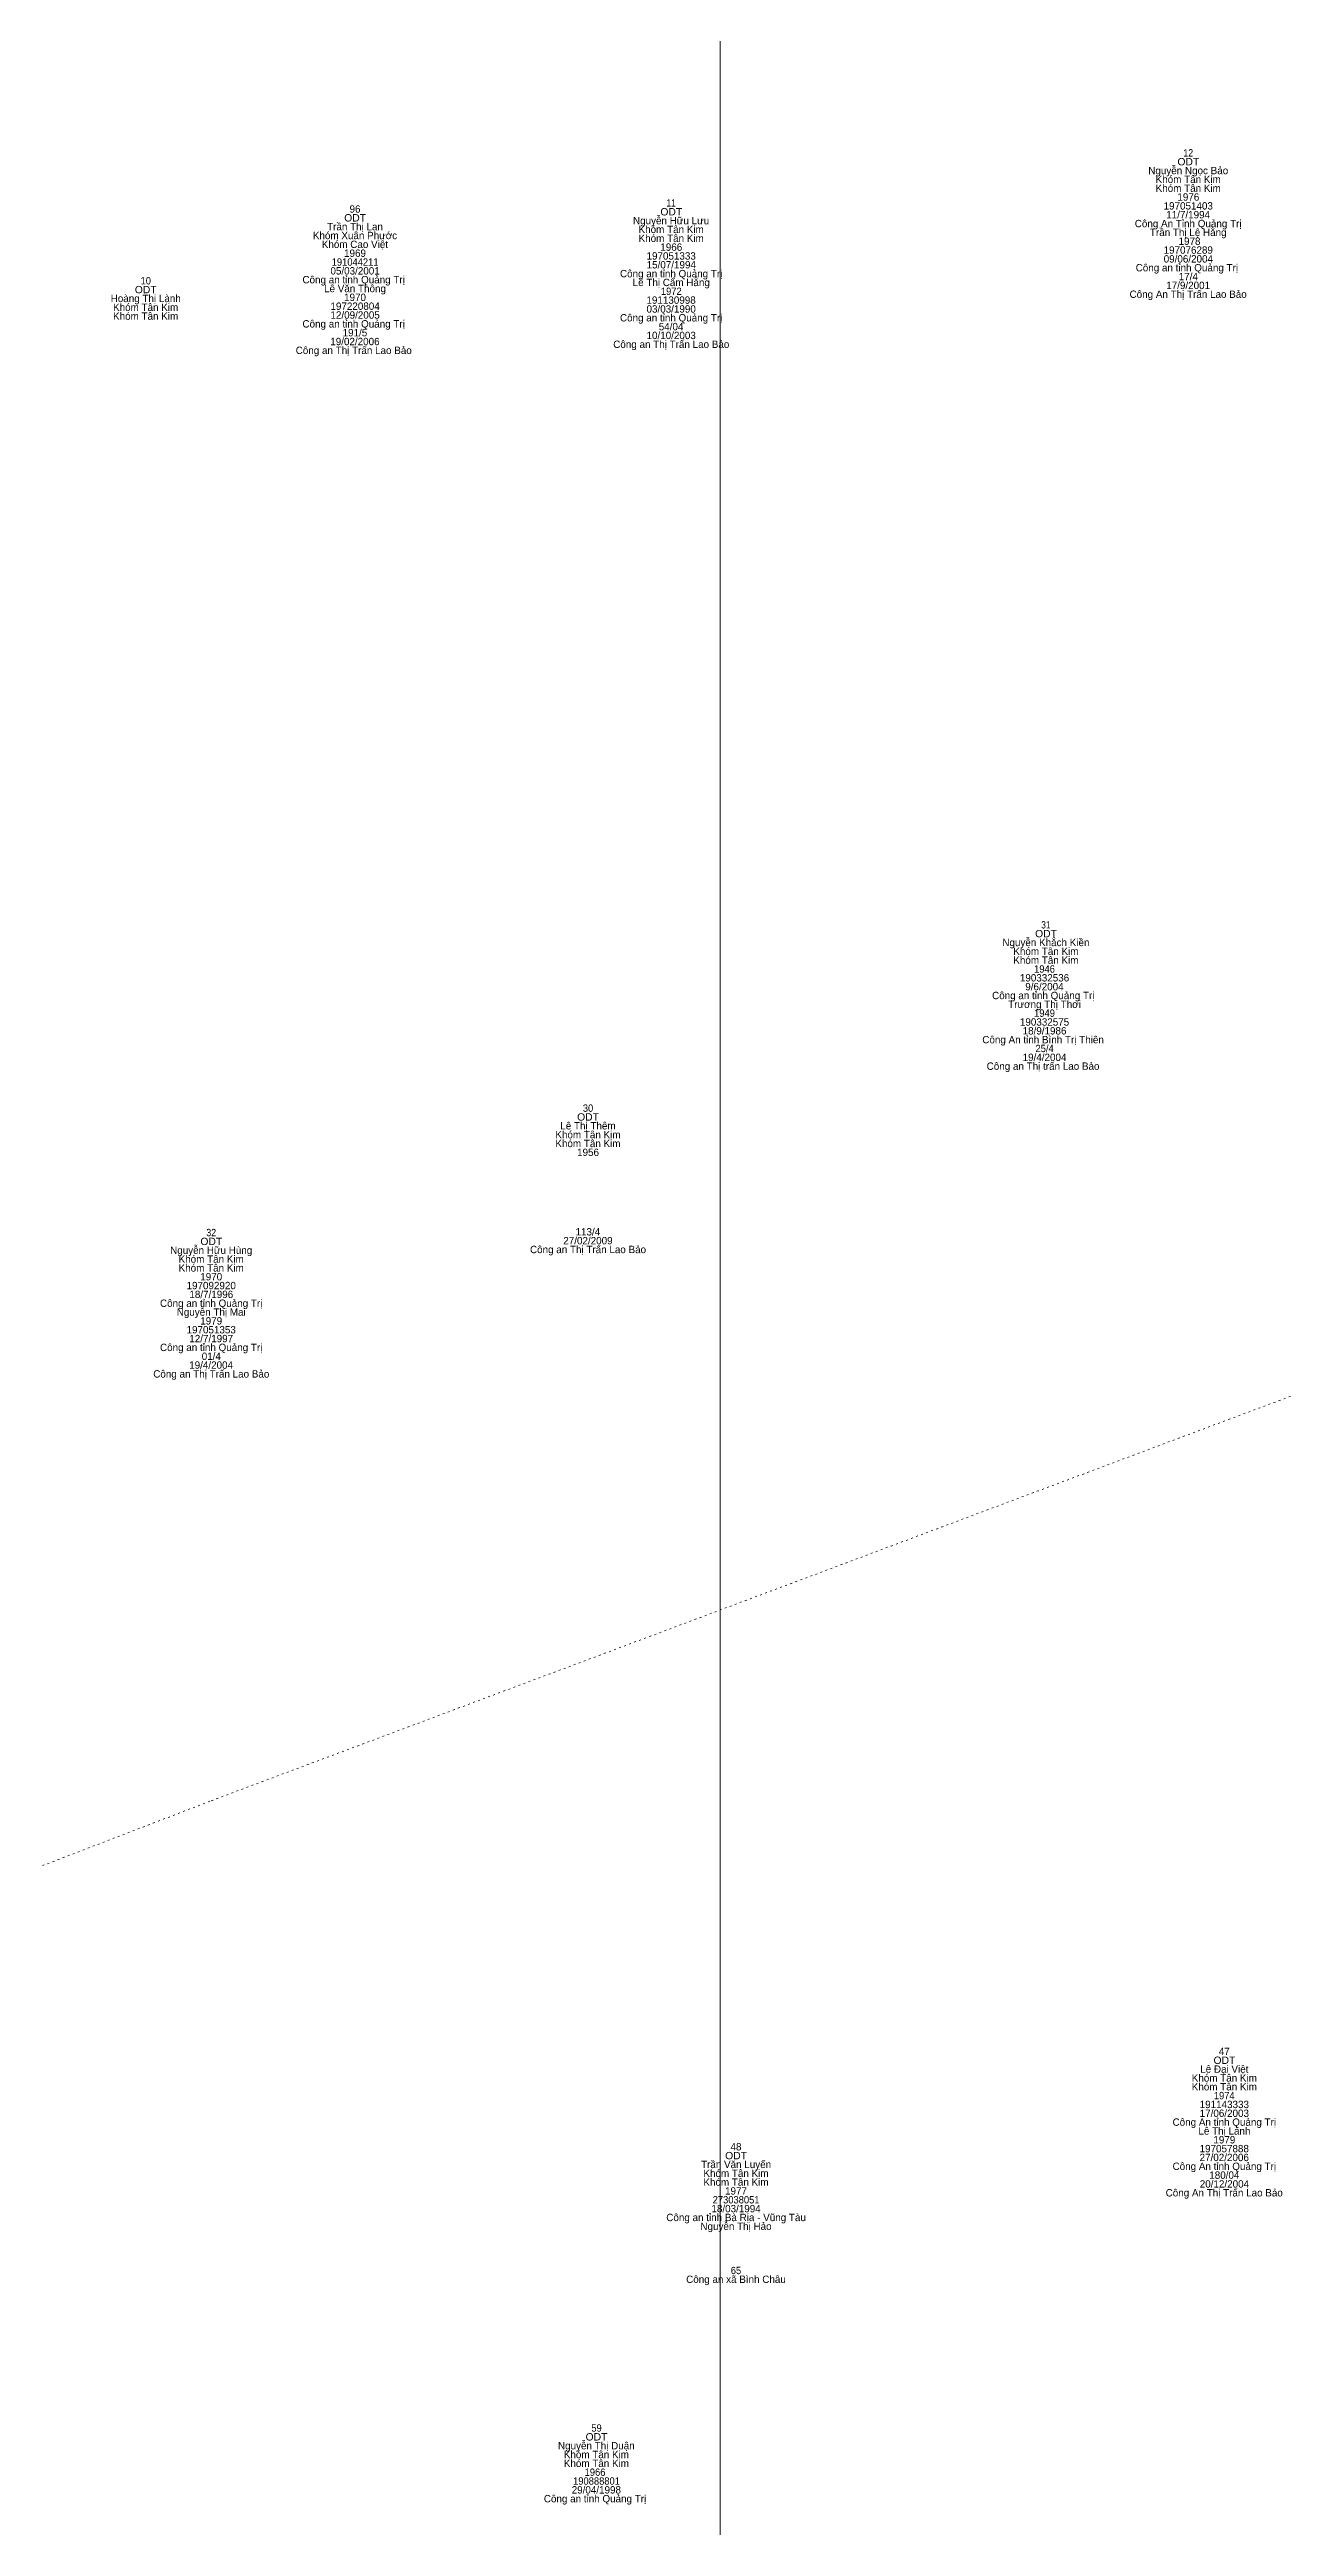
# Model space of a CAD drawing. Header units: metres. Extents: x 536499 to 537083, y 1836589 to 1837168.
# Drawn here: x 536900.9 to 536968.3, y 1836860.2 to 1836994.8 of the extents above; entities that cross this region are included whole.
import ezdxf
from ezdxf.enums import TextEntityAlignment as Align

# ---------------------------------------------------------------- set-up
doc = ezdxf.new("R2010")
doc.units = ezdxf.units.M
doc.header["$LTSCALE"] = 0.16
doc.linetypes.add('DOTTED', pattern=[1.5, 0.3, -1.2])
for name, color, linetype, lineweight in [('1', 7, 'DOTTED', 13), ('5', 7, 'Continuous', 13), ('59', 7, 'DOTTED', 13)]:
    doc.layers.add(name, color=color, linetype=linetype, lineweight=lineweight)

msp = doc.modelspace()

# ---------------------------------------------------------------- linework, layer by layer
at = {"layer": '5'}
msp.add_lwpolyline([(536577.34, 1837167.88), (536937.34, 1837167.88), (536937.34, 1836600.84), (536577.34, 1836600.84)], close=True, dxfattribs=at)
at = {"layer": '59'}
for p, q in [((536968.31, 1836921.62), (536909.65, 1836899.63)), ((536909.63, 1836899.62), (536848.36, 1836876.06))]:
    msp.add_line(p, q, dxfattribs=at)

# ---------------------------------------------------------------- texts
at = {"layer": '1'}
for s, width, p in [('12', 0.9, (536962.76, 1836988.98)), ('ODT', 1.05, (536962.765, 1836988.5)), ('11', 0.85, (536934.68, 1836986.26)), ('ODT', 1.05, (536917.515, 1836985.45)), ('ODT', 1.05, (536934.685, 1836985.78)), ('10', 0.95, (536906.145, 1836982.03)), ('191044211', 0.95, (536917.515, 1836983.05)), ('ODT', 1.05, (536906.145, 1836981.55)), ('1972', 0.95, (536934.685, 1836981.46)), ('31', 0.85, (536955.03, 1836947.04)), ('ODT', 1.05, (536955.035, 1836946.56)), ('1946 ', 0.95, (536955.025, 1836944.64)), ('1949 ', 0.95, (536955.025, 1836942.24)), ('25/4 ', 0.95, (536955.03, 1836940.32)), ('ODT', 1.05, (536930.165, 1836936.6)), ('30', 0.95, (536930.165, 1836937.08)), ('ODT', 1.05, (536909.705, 1836929.84)), ('32', 0.9, (536909.7, 1836930.32)), ('ODT', 1.05, (536964.725, 1836885.35)), ('1974', 0.95, (536964.715, 1836883.43)), ('ODT', 1.05, (536938.205, 1836880.17)), ('273038051', 0.95, (536938.205, 1836877.77)), ('65', 0.95, (536938.2, 1836873.93)), ('ODT', 1.05, (536930.625, 1836864.89)), ('59', 0.95, (536930.625, 1836865.37)), ('190888801', 0.95, (536930.625, 1836862.49)), ('1966 ', 0.95, (536930.615, 1836862.97))]:
    msp.add_text(s, height=0.4, dxfattribs=dict(at, width=width)).set_placement(p, align=Align.CENTER)
for s, p in [('Nguyễn Ngọc Bảo', (536962.76, 1836988.02)), ('Khóm Tân Kim', (536962.76, 1836987.54)), ('Khóm Tân Kim', (536962.76, 1836987.06)), ('197051403', (536962.76, 1836986.1)), ('1976', (536962.765, 1836986.58)), ('Trần Thị Lan', (536917.51, 1836984.97)), ('96', (536917.51, 1836985.93)), ('Nguyễn Hữu Lưu', (536934.675, 1836985.3)), ('Khóm Tân Kim', (536934.68, 1836984.82)), ('Công An Tỉnh Quảng Trị', (536962.755, 1836985.14)), ('Trần Thị Lệ Hằng', (536962.76, 1836984.66)), ('11/7/1994', (536962.755, 1836985.62)), ('Khóm Xuân Phước', (536917.51, 1836984.49)), ('Khóm Cao Việt', (536917.505, 1836984.01)), ('1969', (536917.51, 1836983.53)), ('Khóm Tân Kim', (536934.68, 1836984.34)), ('197051333', (536934.68, 1836983.38)), ('1966', (536934.685, 1836983.86)), ('197076289', (536962.76, 1836983.7)), (' 1978', (536962.755, 1836984.18)), ('Công an tỉnh Quảng Trị ', (536917.51, 1836982.09)), ('05/03/2001', (536917.515, 1836982.57)), ('Công an tỉnh Quảng Trị', (536934.68, 1836982.42)), ('Lê Thị Cẩm Hằng', (536934.685, 1836981.94)), ('15/07/1994', (536934.685, 1836982.9)), ('Công an tỉnh Quảng Trị ', (536962.76, 1836982.74)), ('09/06/2004', (536962.765, 1836983.22)), ('17/4', (536962.765, 1836982.26)), ('Hoàng Thị Lành', (536906.145, 1836981.07)), ('Khóm Tân Kim', (536906.14, 1836980.59)), ('Lê Văn Thông', (536917.51, 1836981.61)), ('197220804', (536917.515, 1836980.65)), ('1970', (536917.51, 1836981.13)), ('191130998', (536934.675, 1836980.98)), ('Công An Thị Trấn Lao Bảo', (536962.755, 1836981.3)), ('17/9/2001', (536962.755, 1836981.78)), ('Khóm Tân Kim', (536906.14, 1836980.11)), ('Công an tỉnh Quảng Trị ', (536917.51, 1836979.69)), ('12/09/2005', (536917.515, 1836980.17)), ('Công an tỉnh Quảng Trị', (536934.68, 1836980.02)), ('03/03/1990', (536934.68, 1836980.5)), ('54/04', (536934.675, 1836979.54)), ('Công an Thị Trấn Lao Bảo ', (536917.515, 1836978.25)), ('19/02/2006', (536917.505, 1836978.73)), ('191/5', (536917.505, 1836979.21)), ('Công an Thị Trấn Lao Bảo', (536934.685, 1836978.58)), ('10/10/2003', (536934.68, 1836979.06)), ('Nguyễn Khắch Kiền', (536955.03, 1836946.08)), ('Khóm Tân Kim', (536955.03, 1836945.6)), ('Khóm Tân Kim', (536955.03, 1836945.12)), ('Công an tỉnh Quảng Trị  ', (536955.035, 1836943.2)), ('190332536 ', (536955.03, 1836944.16)), ('9/6/2004 ', (536955.025, 1836943.68)), ('Trương Thị Thơi ', (536955.03, 1836942.72)), ('190332575 ', (536955.03, 1836941.76)), ('Công An tỉnh Bình Trị Thiên  ', (536955.025, 1836940.8)), ('18/9/1986 ', (536955.03, 1836941.28)), ('Công an Thị trấn Lao Bảo  ', (536955.025, 1836939.36)), ('19/4/2004 ', (536955.03, 1836939.84)), ('Khóm Tân Kim', (536930.16, 1836935.64)), ('Khóm Tân Kim', (536930.16, 1836935.16)), ('Lê Thị Thêm', (536930.16, 1836936.12)), ('1956', (536930.165, 1836934.68)), ('27/02/2009', (536930.16, 1836929.88)), ('113/4', (536930.155, 1836930.36)), ('Nguyễn Hữu Hùng', (536909.7, 1836929.36)), ('Khóm Tân Kim', (536909.7, 1836928.88)), ('Khóm Tân Kim', (536909.7, 1836928.4)), ('Công an Thị Trấn Lao Bảo', (536930.165, 1836929.4)), ('197092920', (536909.7, 1836927.44)), ('18/7/1996', (536909.705, 1836926.96)), ('1970', (536909.7, 1836927.92)), ('Công an tỉnh Quảng Trị', (536909.7, 1836926.48)), ('Nguyễn Thị Mai', (536909.7, 1836926)), ('1979', (536909.7, 1836925.52)), ('Công an tỉnh Quảng Trị', (536909.7, 1836924.08)), ('197051353', (536909.7, 1836925.04)), ('12/7/1997', (536909.7, 1836924.56)), ('19/4/2004', (536909.695, 1836923.12)), ('01/4', (536909.705, 1836923.6)), ('Công an Thị Trấn Lao Bảo', (536909.705, 1836922.64)), ('47', (536964.715, 1836885.83)), ('Khóm Tân Kim', (536964.72, 1836884.39)), ('Khóm Tân Kim', (536964.72, 1836883.91)), ('Lê Đại Việt', (536964.72, 1836884.87)), ('191143333', (536964.72, 1836882.95)), ('17/06/2003', (536964.72, 1836882.47)), ('Công An tỉnh Quảng Trị', (536964.72, 1836881.99)), ('Lê Thị Lành', (536964.725, 1836881.51)), ('1979', (536964.72, 1836881.03)), ('Trần Văn Luyến', (536938.205, 1836879.69)), ('48', (536938.2, 1836880.65)), ('27/02/2006', (536964.715, 1836880.07)), ('197057888', (536964.715, 1836880.55)), ('Khóm Tân Kim', (536938.2, 1836879.21)), ('Khóm Tân Kim', (536938.2, 1836878.73)), ('Công An tỉnh Quảng Trị', (536964.72, 1836879.59)), ('20/12/2004', (536964.725, 1836878.63)), ('180/04', (536964.72, 1836879.11)), ('18/03/1994', (536938.205, 1836877.29)), ('1977', (536938.2, 1836878.25)), ('Công An Thị Trấn Lao Bảo', (536964.715, 1836878.15)), ('Công an tỉnh Bà Rịa - Vũng Tàu', (536938.205, 1836876.81)), ('Nguyễn Thị Hảo', (536938.2, 1836876.33)), ('Công an xã Bình Châu', (536938.2, 1836873.45)), ('Nguyễn Thị Duận', (536930.615, 1836864.41)), ('Khóm Tân Kim', (536930.62, 1836863.93)), ('Khóm Tân Kim', (536930.62, 1836863.45)), ('Công an tỉnh Quảng Trị ', (536930.62, 1836861.53)), ('29/04/1998', (536930.615, 1836862.01))]:
    msp.add_text(s, height=0.4, dxfattribs=at).set_placement(p, align=Align.CENTER)

doc.saveas('drawing.dxf')
